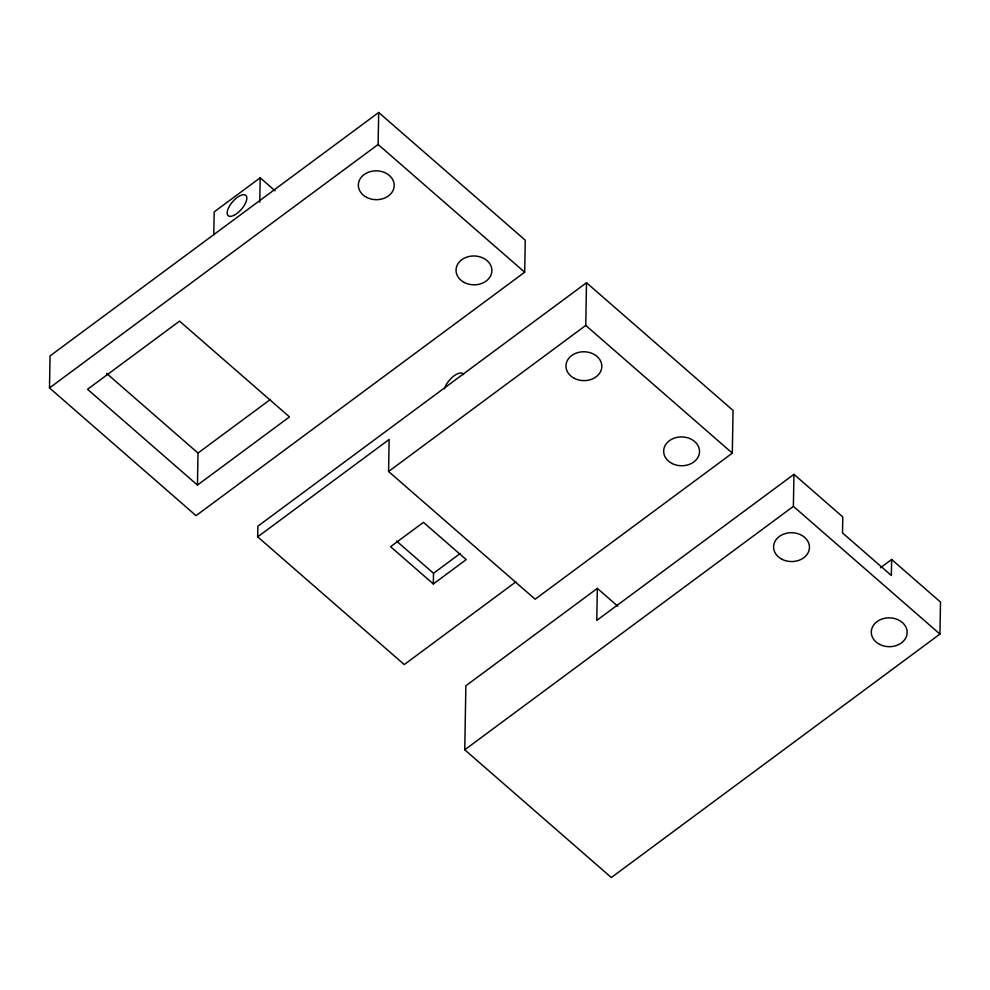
<?xml version="1.0" encoding="UTF-8"?>
<svg xmlns="http://www.w3.org/2000/svg" width="990" height="990" viewBox="0 0 990 990"><rect width="100%" height="100%" fill="white"/><g stroke="black" fill="none" stroke-linecap="round" stroke-linejoin="round"><path stroke-width="1.49" d="M49.5 387.932L50.057 355.917L378.687 112.476L525.245 240.199L524.688 272.213L196.057 515.654L49.5 387.932L378.131 144.491L378.687 112.476M197.456 485.088L87.541 389.293L179.549 321.131L289.476 416.914L197.456 485.088L198.012 453.061L106.611 373.416M213.791 234.754L214.187 211.885L260.197 177.804L275.072 190.785M259.764 202.208L260.197 177.804M257.685 536.852L257.87 526.185L586.501 282.744L733.058 410.454L732.315 453.148L535.144 599.21L388.575 471.488L389.132 439.473L257.685 536.852L404.242 664.575L515.852 581.897M433.335 583.952L390.58 546.703L423.448 522.361L466.191 559.61L433.335 583.952L433.521 573.284L396.545 541.06M880.481 567.765L891.644 559.486L940.5 602.068L939.943 634.083L611.313 877.524L464.756 749.801L465.869 685.773L597.329 588.394L617.673 606.14M732.315 453.148L585.758 325.425L586.501 282.744M597.329 588.394L596.76 620.408L793.943 474.346L842.787 516.916L842.515 532.929L891.371 575.499L891.644 559.486M939.943 634.083L793.386 506.36L793.943 474.346M198.012 453.061L270.406 399.44M388.575 471.488L585.758 325.425M433.521 573.284L460.3 553.447M464.756 749.801L793.386 506.36M378.131 144.491L524.688 272.213M444.485 388.748A13.464 5.792 -48.9 0 1 454.113 375.767A13.464 5.792 -48.9 0 1 463.53 374.641M672.062 463.493A17.944 14.429 1 0 0 699.522 451.972A17.944 14.429 1 0 0 673.2 438.533A17.944 14.429 1 0 0 672.062 463.493M574.349 378.353A17.944 14.429 1 0 0 601.821 366.832A17.944 14.429 1 0 0 575.499 353.393A17.944 14.429 1 0 0 574.349 378.353M879.689 644.428A17.944 14.429 1 0 0 907.149 632.907A17.944 14.429 1 0 0 880.828 619.468A17.944 14.429 1 0 0 879.689 644.428M781.976 559.288A17.944 14.429 1 0 0 809.449 547.767A17.944 14.429 1 0 0 783.127 534.328A17.944 14.429 1 0 0 781.976 559.288M464.434 282.558A17.944 14.429 1 0 0 491.894 271.037A17.944 14.429 1 0 0 465.572 257.598A17.944 14.429 1 0 0 464.434 282.558M366.721 197.418A17.944 14.429 1 0 0 394.193 185.897A17.944 14.429 1 0 0 367.872 172.458A17.944 14.429 1 0 0 366.721 197.418M234.321 215.139A13.464 5.792 -48.9 0 0 246.56 196.391A13.464 5.792 -48.9 0 0 230.126 205.029A13.464 5.792 -48.9 0 0 234.321 215.139"/></g></svg>
